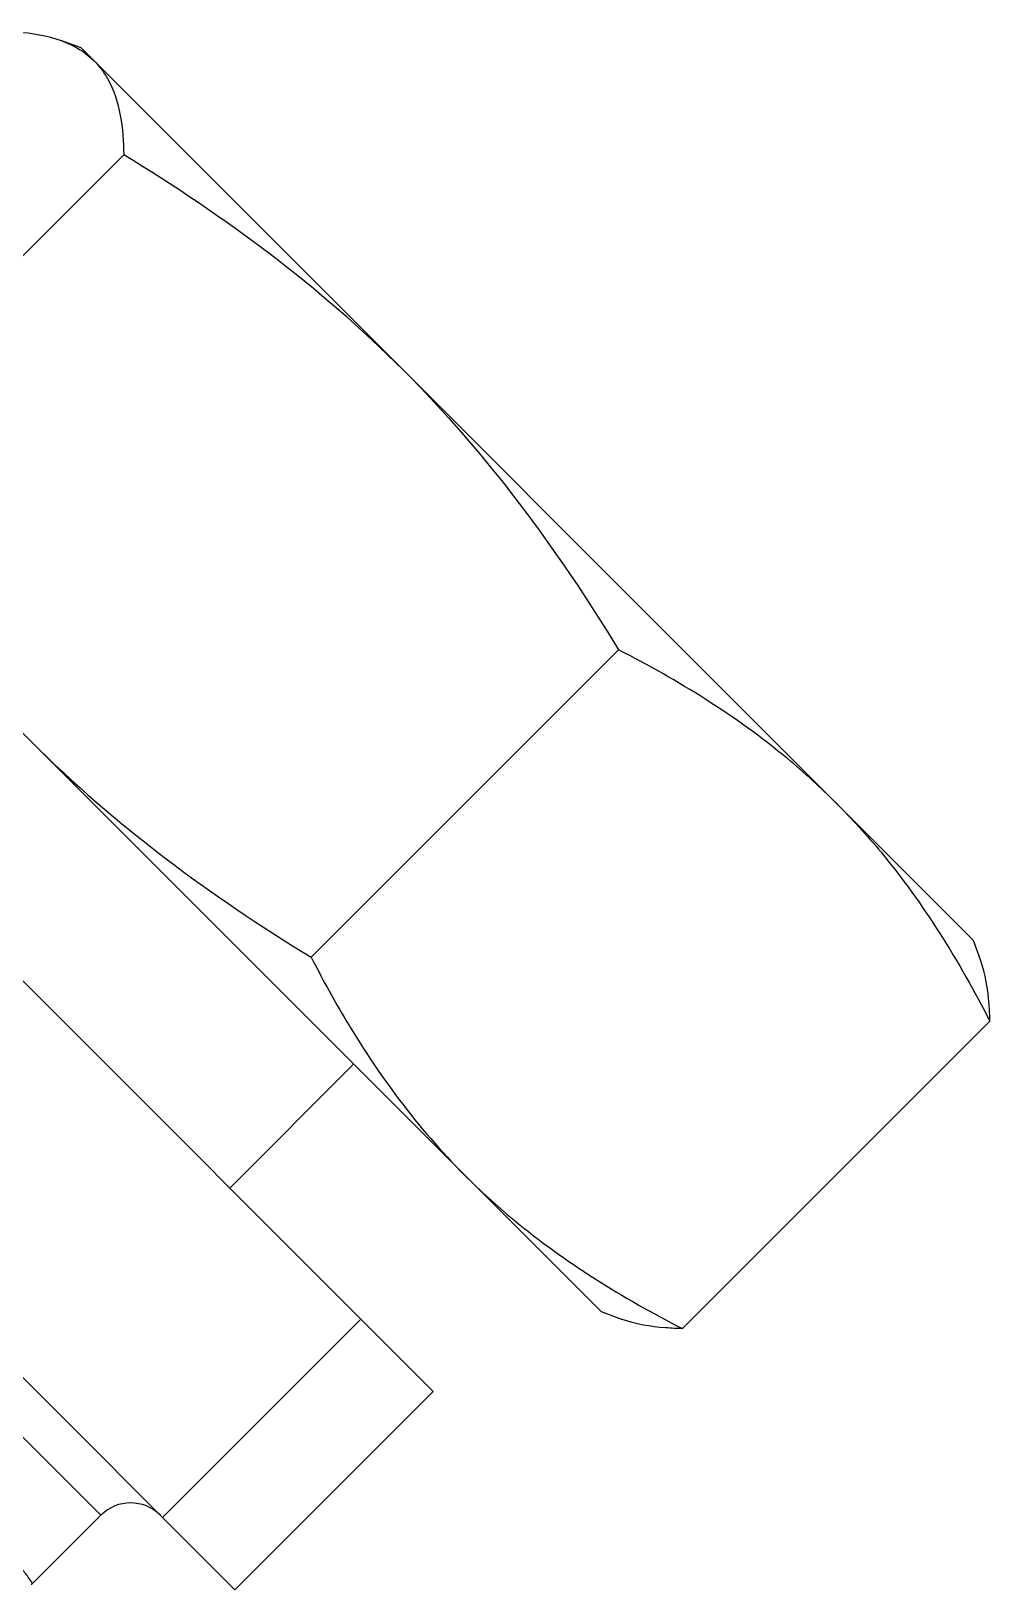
# Model space of a CAD drawing. Header units: inches. Extents: x -1293886 to -986005, y -15154 to 203628.
# Drawn here: x -1242695.9 to -1242649.2, y 87764.8 to 87840.6 of the extents above; entities that cross this region are included whole.
import ezdxf

# ---------------------------------------------------------------- set-up
doc = ezdxf.new("R2010")
doc.units = ezdxf.units.IN
doc.header["$LTSCALE"] = 100
doc.header["$MEASUREMENT"] = 0
doc.layers.add('W_DIM', color=4, linetype='Continuous')

# ---------------------------------------------------------------- blocks, each defined once
blk = doc.blocks.new('1111')
at = {"layer": 'W_DIM', "color": 7}
for p, q in [((-2282179.078, 1712340.499), (-2282180.065, 1712340.858)), ((-2282179.078, 1712340.498), (-2282135.702, 1712297.123)), ((-2282177.003, 1712335.294), (-2282191.947, 1712320.35)), ((-2282197.151, 1712322.425), (-2282153.776, 1712279.049)), ((-2282161.958, 1712275.182), (-2282201.018, 1712314.243)), ((-2282152.943, 1712311.235), (-2282167.887, 1712296.29)), ((-2282171.597, 1712265.543), (-2282210.657, 1712304.604)), ((-2282178.114, 1712269.169), (-2282207.032, 1712298.086)), ((-2282135.702, 1712297.123), (-2282135.343, 1712296.136)), ((-2282134.895, 1712293.186), (-2282149.839, 1712278.242)), ((-2282165.824, 1712291.098), (-2282171.849, 1712285.074)), ((-2282152.789, 1712278.69), (-2282153.775, 1712279.049)), ((-2282165.479, 1712278.704), (-2282175.119, 1712269.065)), ((-2282161.958, 1712275.182), (-2282171.597, 1712265.543)), ((-2282181.463, 1712265.821), (-2282178.114, 1712269.169)), ((-2282181.503, 1712265.818), (-2282181.463, 1712265.821))]:
    blk.add_line(p, q, dxfattribs=at)
blk.add_arc((-2282176.668, 1712267.723), 2.045, 45, 135, dxfattribs=at)
for points, knots in [([(-2282183.014, 1712341.306), (-2282182.742, 1712341.302), (-2282181.739, 1712341.261), (-2282180.728, 1712341.099), (-2282180.039, 1712340.848)], [0, 0, 0, 0, 0.270862, 1, 1, 1, 1]), ([(-2282180.039, 1712340.848), (-2282179.885, 1712340.792), (-2282179.305, 1712340.553), (-2282178.772, 1712340.192), (-2282178.444, 1712339.864)], [0, 0, 0, 0, 0.261173, 1, 1, 1, 1]), ([(-2282178.444, 1712339.864), (-2282178.189, 1712339.609), (-2282177.209, 1712338.282), (-2282177.021, 1712336.557), (-2282177.003, 1712335.294)], [0, 0, 0, 0, 0.22235, 1, 1, 1, 1]), ([(-2282142.355, 1712303.775), (-2282143.114, 1712304.535), (-2282146.321, 1712307.452), (-2282150.046, 1712309.754), (-2282152.943, 1712311.235)], [0, 0, 0, 0, 0.248254, 1, 1, 1, 1]), ([(-2282142.355, 1712303.775), (-2282141.595, 1712303.015), (-2282138.678, 1712299.809), (-2282136.376, 1712296.084), (-2282134.895, 1712293.186)], [0, 0, 0, 0, 0.248254, 1, 1, 1, 1]), ([(-2282167.887, 1712296.29), (-2282167.389, 1712295.315), (-2282165.322, 1712291.517), (-2282162.713, 1712287.987), (-2282160.428, 1712285.702)], [0, 0, 0, 0, 0.25305, 1, 1, 1, 1]), ([(-2282134.895, 1712293.186), (-2282134.899, 1712293.459), (-2282134.94, 1712294.462), (-2282135.102, 1712295.472), (-2282135.352, 1712296.161)], [0, 0, 0, 0, 0.270862, 1, 1, 1, 1]), ([(-2282160.428, 1712285.702), (-2282159.668, 1712284.942), (-2282156.462, 1712282.025), (-2282152.737, 1712279.723), (-2282149.839, 1712278.242)], [0, 0, 0, 0, 0.248254, 1, 1, 1, 1]), ([(-2282149.839, 1712278.242), (-2282150.112, 1712278.246), (-2282151.115, 1712278.287), (-2282152.125, 1712278.449), (-2282152.814, 1712278.699)], [0, 0, 0, 0, 0.270862, 1, 1, 1, 1]), ([(-2282181.463, 1712265.821), (-2282181.433, 1712265.85), (-2282181.557, 1712266.028), (-2282181.709, 1712266.264), (-2282182.08, 1712266.709), (-2282182.56, 1712267.274), (-2282183.198, 1712267.993), (-2282184.298, 1712269.211), (-2282185.198, 1712270.184), (-2282185.838, 1712270.873)], [0, 0, 0, 0, 0.018878, 0.068916, 0.150826, 0.263937, 0.407062, 0.578714, 1, 1, 1, 1])]:
    blk.add_open_spline(points, degree=3, knots=knots, dxfattribs=at)
for points in [[(-2282163.408, 1712324.829), (-2282167.452, 1712328.873), (-2282172.12, 1712332.318), (-2282177.003, 1712335.294)], [(-2282163.408, 1712324.829), (-2282159.365, 1712320.785), (-2282155.919, 1712316.118), (-2282152.943, 1712311.235)], [(-2282191.947, 1712320.35), (-2282188.971, 1712315.467), (-2282185.526, 1712310.799), (-2282181.482, 1712306.756)], [(-2282181.482, 1712306.756), (-2282177.438, 1712302.712), (-2282172.771, 1712299.266), (-2282167.887, 1712296.29)]]:
    blk.add_open_spline(points, degree=3, dxfattribs=at)

msp = doc.modelspace()

# ---------------------------------------------------------------- block references
at = {"layer": 'W_DIM'}
msp.add_blockref('1111', (1039485.652, -1624500.722), dxfattribs=at)

doc.saveas('drawing.dxf')
